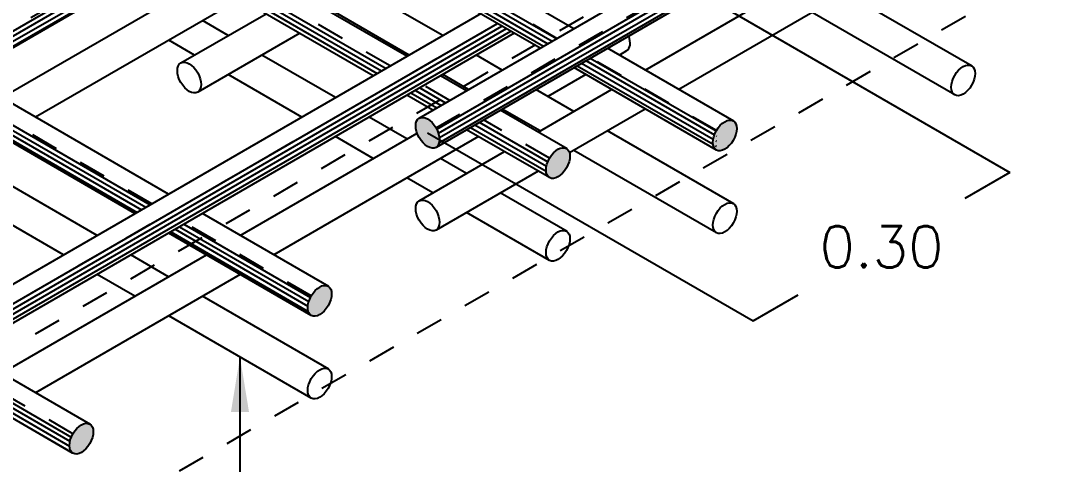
# Model space of a CAD drawing. Header units: millimetres. Extents: x -40 to 125, y -10 to 43.
# Drawn here: x 38.626 to 42.368, y -6.368 to -4.758 of the extents above; entities that cross this region are included whole.
import ezdxf

# ---------------------------------------------------------------- set-up
doc = ezdxf.new("R2010")
doc.units = ezdxf.units.MM
doc.header["$LTSCALE"] = 0.01
doc.header["$PDMODE"] = 3
doc.linetypes.add('DASHED2', pattern=[0.375, 0.25, -0.125])
for name, color, linetype in [('FC_COTAS', 1, 'Continuous'), ('FC_COTAS @ 100', 1, 'Continuous'), ('FC_HATCH 253', 253, 'Continuous'), ('FC_PROYECCION', 6, 'DASHED2'), ('FC_REFUERZO 2', 1, 'Continuous')]:
    doc.layers.add(name, color=color, linetype=linetype)
doc.styles.add('FC_TEXT1', font='romans.shx')
doc.dimstyles.new('FC_COTAS', dxfattribs={"dimtxt": 0.0015, "dimasz": 0.001, "dimexe": 0, "dimexo": 0, "dimgap": 0.001, "dimtad": 1, "dimtih": 1, "dimtoh": 1, "dimzin": 0, "dimdsep": 46, "dimtxsty": 'FC_TEXT1', "dimblk": 'DOT', "dimcen": 0.09, "dimclrd": 256, "dimclre": 256, "dimclrt": 256, "dimadec": 0, "dimazin": 0, "dimtfac": 1, "dimtix": 1, "dimtmove": 2, "dimatfit": 3, "dimfxl": 1.002, "dimtolj": 1, "dimtzin": 0, "dimlwd": -1, "dimarcsym": 0})
doc.dimstyles.new('FC_COTAS$7', dxfattribs={"dimtxt": 0.002, "dimasz": 0.002, "dimexe": 0, "dimexo": 0, "dimgap": 0.000375, "dimtad": 2, "dimtih": 1, "dimtoh": 1, "dimzin": 0, "dimdsep": 46, "dimtxsty": 'FC_TEXT1', "dimblk": 'DOT', "dimcen": 0.09, "dimclrd": 256, "dimclre": 256, "dimclrt": 11, "dimadec": 0, "dimazin": 0, "dimtfac": 1, "dimtix": 1, "dimtmove": 2, "dimatfit": 3, "dimfxl": 1.002, "dimtolj": 1, "dimtzin": 0, "dimlwd": -1, "dimarcsym": 0})
pattern_1 = [(210, (-46.8840119311569, 32.06095147339514), (0.007937499999999997, -0.01374815328507796), [])]

# ---------------------------------------------------------------- blocks, each defined once
blk = doc.blocks.new('FC_B_Malla inferior')
at = {"layer": 'FC_REFUERZO 2', "color": 253, "ltscale": 0.6, "transparency": 33554674}
for points in [[(2.956068201998676, -4.222602549714519), (5.16553380092185, -2.946966991411013)], [(5.226771044491429, -3.053033008588994), (3.078542689137848, -4.293313227833178)], [(0.6177996117806686, -4.322602549714528), (1.319345965937941, -3.917564573292825)], [(1.48399241584589, -3.963927257354651), (0.7402740989198122, -4.393313227833186)], [(2.21994660878191, -4.097602549714519), (1.952709664218062, -3.943313227833169)], [(4.14397685169493, -4.208441928389345), (3.68476047178693, -3.943313227833183)], [(1.268419483891876, -4.196966991410999), (1.578024279652851, -4.018216579236007)], [(2.09763952192354, -4.168216579235999), (1.830402577359692, -4.013927257354649)], [(4.080560884748607, -4.313056761844901), (3.562453384928588, -4.013927257354649)], [(1.440523745375899, -4.097602549714519), (1.346491881568937, -4.043313227833163)], [(1.318216658517528, -4.168216579235999), (1.224184794710567, -4.113927257354643)], [(1.700498766792009, -4.088927257354651), (1.329656727461455, -4.303033008588979)], [(2.888502454273421, -4.153033008588988), (2.862036338191714, -4.168313227833163)], [(1.83023517707889, -4.322602549714528), (1.562998232515056, -4.168313227833178)], [(2.436452959728015, -4.222602549714519), (2.342421095921068, -4.168313227833178)], [(1.707928090220534, -4.393216579236007), (1.440691145656686, -4.238927257354657)], [(2.314145872869659, -4.293216579235999), (2.220114009062712, -4.238927257354657)], [(2.739729251333344, -4.238927257354643), (2.602228717056377, -4.318313227833169)], [(2.696260580863353, -4.372602549714525), (2.558927446867187, -4.293313227833185)], [(2.566356770295656, -4.447602549714528), (2.833761115140305, -4.293216579235992)], [(2.573953494004982, -4.44321657923599), (2.436620360008817, -4.36392725735465)], [(2.956235602279477, -4.363927257354657), (2.680770773328277, -4.522966950501907)], [(2.090042798214213, -4.472602549714519), (1.952709664218062, -4.393313227833186)], [(2.479921630198035, -4.388927257354649), (2.472324906488709, -4.393313227833186)], [(1.483825015565102, -4.822602549714528), (2.126819675819476, -4.451369409529175)], [(3.277951447910496, -4.708441928389345), (2.818735068002511, -4.443313227833169)], [(2.350017819630352, -4.463927257354651), (1.60629950270426, -4.893313227833186)], [(1.967735711355857, -4.543216579235999), (1.830402577359692, -4.463927257354651)], [(2.13444488767631, -4.696966991411013), (2.444049683437299, -4.518216579236007)], [(3.214535480964159, -4.813056761844901), (2.69642798114414, -4.513927257354649)], [(0.9642097732944563, -4.822602549714528), (0.4804664777845034, -4.543313227833178)], [(2.306549149160347, -4.597602549714519), (2.212517285353371, -4.543313227833178)], [(2.566524170576457, -4.588927257354666), (2.195682131245903, -4.803033008588994)], [(0.8419026864361001, -4.893216579236007), (0.3581593909261329, -4.613927257354643)], [(2.184242062301976, -4.668216579235999), (2.090210198495015, -4.613927257354657)], [(2.671733665261371, -4.808441928389339), (2.429023636299505, -4.668313227833178)], [(2.608317698315048, -4.91305676184491), (2.306716549441134, -4.738927257354657)], [(0.6177996117806686, -5.322602549714528), (1.361517928706746, -4.893216579236007)], [(1.224017394429779, -4.972602549714519), (1.086684260433614, -4.893313227833186)], [(1.483992415845904, -4.963927257354666), (0.7402740989198264, -5.393313227833186)], [(1.101710307571423, -5.043216579235999), (0.964377173575258, -4.963927257354666)], [(1.805708261476937, -5.308441928389339), (1.346491881568937, -5.043313227833178)], [(1.7422922945306, -5.41305676184491), (1.224184794710581, -5.113927257354657)]]:
    blk.add_lwpolyline(points, dxfattribs=at)
blk.add_ellipse((2.857883832488639, -4.100000000000005), major_axis=(0.030618621784791, -0.05303300858899031), ratio=0.5773502691896292, start_param=0, end_param=1.273544965473434, dxfattribs=at)
for centre, major_axis, ratio in [((1.299038105676672, -4.249999999999996), (0.03061862178479101, -0.05303300858899031), 0.5773502691896291), ((4.111179506533389, -4.260023753255918), (-0.03061862178478637, -0.05303300858899299), 0.5773502691896001), ((2.165063509461106, -4.749999999999996), (0.03061862178479101, -0.05303300858899031), 0.5773502691896291), ((3.245154102748955, -4.760023753255918), (-0.03061862178478637, -0.05303300858899299), 0.5773502691896001), ((2.63893632009983, -4.860023753255913), (-0.03061862178478639, -0.05303300858899298), 0.5773502691896001), ((1.772910916315382, -5.360023753255913), (-0.03061862178478639, -0.05303300858899298), 0.5773502691896001)]:
    blk.add_ellipse(centre, major_axis=major_axis, ratio=ratio, dxfattribs=at)
blk = doc.blocks.new('FC_B_Malla secundaria')
at = {"ltscale": 0.6}
h = blk.add_hatch(dxfattribs=at)
h.set_pattern_fill('ANSI31', color=253, scale=0.005, angle=105)
h.set_pattern_definition([(150, (-46.8840119311569, 32.06095147339514), (-0.0079375, -0.01374815328507796), [])])
edge = h.paths.add_edge_path()
edge.add_ellipse((-0.671625305284941, 1.00132989232884), major_axis=(-0.0306186217847864, -0.053033008588993), ratio=0.5773502691896002, start_angle=270, end_angle=360)
edge.add_line((-0.7022439270697518, 0.9482968837398609), (-0.4571354192405579, 0.8067834207640097))
edge.add_line((-0.4571354192405579, 0.8067834207640097), (-0.395898175670979, 0.8421387598233316))
edge.add_line((-0.395898175670979, 0.8421387598233316), (-0.7022439270697305, 1.019007561858501))
h.paths.add_polyline_path([(-0.2734236885318211, 0.7714280817046806), (-0.3346609321014, 0.736072742645355), (0.4088899845438831, 0.3067834207640061), (0.4701272281134621, 0.3421387598233352)])
h.paths.add_polyline_path([(0.59260171525262, 0.271428081704677), (0.531364471683041, 0.236072742645355), (1.274915388328317, -0.1932165792359868), (1.336152631897896, -0.1578612401766648)])
h.paths.add_polyline_path([(1.458627119037054, -0.2285719182953159), (1.397389875467475, -0.263927257354645), (2.140940792112758, -0.6932165792359868), (2.202178035682337, -0.6578612401766648)])
h.paths.add_polyline_path([(2.324652522821495, -0.7285719182953159), (2.263415279251916, -0.763927257354645), (3.006966195897199, -1.193216579235994), (3.068203439466785, -1.157861240176665)])
h.paths.add_polyline_path([(3.190677926605936, -1.228571918295323), (3.129440683036357, -1.263927257354645), (3.872991599681633, -1.693216579235994), (3.934228843251212, -1.657861240176665)])
h.paths.add_polyline_path([(4.05670333039037, -1.728571918295323), (3.995466086820798, -1.763927257354645), (4.739017003466088, -2.193216579235994), (4.80025424703566, -2.157861240176672)])
edge = h.paths.add_edge_path()
edge.add_line((4.922728734174818, -2.228571918295323), (4.861491490605239, -2.263927257354652))
edge.add_line((4.861491490605239, -2.263927257354652), (5.379598990425237, -2.563056761844891))
edge.add_ellipse((5.410217612210054, -2.510023753255915), major_axis=(-0.03061862178478641, -0.05303300858899299), ratio=0.5773502691896, start_angle=270, end_angle=359.99999999999335, ccw=False)
edge.add_line((5.379598990425265, -2.492346083726254), (4.922728734174818, -2.228571918295323))
edge = h.paths.add_edge_path()
edge.add_line((5.788754137959252, -1.72857191829533), (5.727516894389673, -1.763927257354652))
edge.add_line((5.727516894389673, -1.763927257354652), (6.245624394209678, -2.063056761844891))
edge.add_ellipse((6.276243015994488, -2.010023753255915), major_axis=(-0.03061862178478641, -0.05303300858899299), ratio=0.5773502691896, start_angle=270, end_angle=359.99999999999335, ccw=False)
edge.add_line((6.245624394209699, -1.992346083726254), (5.788754137959252, -1.72857191829533))
h.paths.add_polyline_path([(4.922728734174804, -1.228571918295323), (4.861491490605225, -1.263927257354645), (5.605042407250515, -1.693216579236001), (5.666279650820094, -1.657861240176672)])
h.paths.add_polyline_path([(4.05670333039037, -0.728571918295323), (3.995466086820791, -0.7639272573546521), (4.739017003466067, -1.193216579235994), (4.800254247035653, -1.157861240176665)])
h.paths.add_polyline_path([(3.190677926605929, -0.228571918295323), (3.12944068303635, -0.2639272573546521), (3.872991599681633, -0.6932165792359939), (3.934228843251212, -0.6578612401766719)])
h.paths.add_polyline_path([(2.324652522821488, 0.2714280817046806), (2.263415279251909, 0.236072742645355), (3.006966195897192, -0.1932165792359939), (3.068203439466771, -0.1578612401766648)])
h.paths.add_polyline_path([(1.458627119037054, 0.7714280817046806), (1.397389875467475, 0.7360727426453515), (2.140940792112758, 0.3067834207640061), (2.20217803568233, 0.3421387598233352)])
h.paths.add_polyline_path([(0.59260171525262, 1.271428081704677), (0.5313644716830339, 1.236072742645351), (1.274915388328317, 0.8067834207640061), (1.336152631897896, 0.8421387598233316)])
edge = h.paths.add_edge_path()
edge.add_ellipse((0.1944000984994929, 1.50132989232884), major_axis=(-0.0306186217847864, -0.053033008588993), ratio=0.5773502691896002, start_angle=270, end_angle=360)
edge.add_line((0.1637814767146892, 1.448296883739861), (0.4088899845438831, 1.306783420764006))
edge.add_line((0.4088899845438831, 1.306783420764006), (0.470127228113455, 1.342138759823332))
edge.add_line((0.470127228113455, 1.342138759823332), (0.1637814767147034, 1.519007561858501))
edge = h.paths.add_edge_path()
edge.add_ellipse((1.060425502283934, 2.00132989232884), major_axis=(-0.03061862178478641, -0.05303300858899299), ratio=0.5773502691896, start_angle=270, end_angle=360)
edge.add_line((1.029806880499123, 1.948296883739861), (1.274915388328324, 1.806783420764006))
edge.add_line((1.274915388328324, 1.806783420764006), (1.336152631897896, 1.842138759823332))
edge.add_line((1.336152631897896, 1.842138759823332), (1.029806880499144, 2.019007561858501))
h.paths.add_polyline_path([(1.458627119037061, 1.771428081704677), (1.397389875467482, 1.736072742645351), (1.491421739274436, 1.681783420764006), (1.552658982844015, 1.717138759823328)])
h.paths.add_polyline_path([(1.675133469983173, 1.646428081704677), (1.613896226413594, 1.611072742645351), (2.140940792112765, 1.30678342076401), (2.202178035682344, 1.342138759823335)])
h.paths.add_polyline_path([(2.324652522821502, 1.271428081704681), (2.263415279251923, 1.236072742645355), (2.357447143058884, 1.181783420764006), (2.418684386628463, 1.217138759823332)])
h.paths.add_polyline_path([(2.541158873767614, 1.146428081704677), (2.479921630198042, 1.111072742645351), (3.006966195897199, 0.8067834207640132), (3.068203439466778, 0.8421387598233387)])
h.paths.add_polyline_path([(3.190677926605936, 0.7714280817046841), (3.129440683036364, 0.7360727426453586), (3.223472546843318, 0.6817834207640097), (3.284709790412897, 0.7171387598233352)])
h.paths.add_polyline_path([(3.407184277552055, 0.6464280817046806), (3.345947033982469, 0.611072742645355), (3.87299159968164, 0.3067834207640132), (3.934228843251219, 0.3421387598233423)])
h.paths.add_polyline_path([(4.056703330390377, 0.2714280817046841), (3.995466086820798, 0.236072742645355), (4.089497950627752, 0.1817834207640097), (4.150735194197338, 0.2171387598233352)])
h.paths.add_polyline_path([(4.273209681336489, 0.1464280817046806), (4.21197243776691, 0.111072742645355), (4.739017003466081, -0.1932165792359939), (4.80025424703566, -0.1578612401766648)])
h.paths.add_polyline_path([(4.922728734174818, -0.2285719182953159), (4.861491490605239, -0.263927257354645), (4.9555233544122, -0.3182165792359939), (5.016760597981779, -0.2828612401766648)])
h.paths.add_polyline_path([(5.13923508512093, -0.353571918295323), (5.077997841551344, -0.3889272573546521), (5.605042407250508, -0.6932165792359939), (5.666279650820094, -0.6578612401766648)])
h.paths.add_polyline_path([(5.788754137959245, -0.7285719182953159), (5.727516894389666, -0.763927257354645), (5.821548758196627, -0.8182165792359939), (5.882786001766206, -0.7828612401766719)])
h.paths.add_polyline_path([(6.005260488905364, -0.853571918295323), (5.944023245335785, -0.8889272573546521), (6.471067811034963, -1.193216579235994), (6.532305054604535, -1.157861240176672)])
h.paths.add_polyline_path([(6.6547795417437, -1.228571918295323), (6.593542298174114, -1.263927257354652), (6.687574161981075, -1.318216579236001), (6.748811405550654, -1.282861240176672)])
edge = h.paths.add_edge_path()
edge.add_line((6.871285892689812, -1.35357191829533), (6.810048649120233, -1.388927257354652))
edge.add_line((6.810048649120233, -1.388927257354652), (7.111649797994119, -1.563056761844891))
edge.add_ellipse((7.142268419778929, -1.510023753255915), major_axis=(-0.03061862178478641, -0.05303300858899299), ratio=0.5773502691896, start_angle=270, end_angle=359.99999999999335, ccw=False)
edge.add_line((7.11164979799414, -1.492346083726254), (6.871285892689812, -1.35357191829533))
at = {"layer": 'FC_HATCH 253', "ltscale": 0.6}
h = blk.add_hatch(color=254, dxfattribs=at)
h.dxf.hatch_style = 1
edge = h.paths.add_edge_path()
edge.add_ellipse((7.142268419778929, -1.510023753255915), major_axis=(-0.03061862178478641, -0.05303300858899299), ratio=0.5773502691896, start_angle=0, end_angle=175.7625275509114)
edge.add_line((7.175065764940456, -1.458441928389334), (7.170540917906195, -1.455829506736059))
edge.add_ellipse((7.142268419778929, -1.510023753255915), major_axis=(-0.03061862178478641, -0.05303300858899299), ratio=0.5773502691896, start_angle=184.2374724490866, end_angle=270)
edge.add_ellipse((7.142268419778929, -1.510023753255915), major_axis=(-0.03061862178478641, -0.05303300858899299), ratio=0.5773502691896, start_angle=270, end_angle=359.9999999999933)
edge = h.paths.add_edge_path()
edge.add_ellipse((6.276243015994488, -2.010023753255915), major_axis=(-0.03061862178478641, -0.05303300858899299), ratio=0.5773502691896, start_angle=0, end_angle=175.7625275509114)
edge.add_line((6.309040361156015, -1.958441928389334), (6.304515514121753, -1.955829506736059))
edge.add_ellipse((6.276243015994488, -2.010023753255915), major_axis=(-0.03061862178478641, -0.05303300858899299), ratio=0.5773502691896, start_angle=184.2374724490866, end_angle=270)
edge.add_ellipse((6.276243015994488, -2.010023753255915), major_axis=(-0.03061862178478641, -0.05303300858899299), ratio=0.5773502691896, start_angle=270, end_angle=359.9999999999933)
edge = h.paths.add_edge_path()
edge.add_ellipse((5.410217612210054, -2.510023753255915), major_axis=(-0.03061862178478641, -0.05303300858899299), ratio=0.5773502691896, start_angle=0, end_angle=175.7625275509114)
edge.add_line((5.443014957371581, -2.458441928389334), (5.43849011033732, -2.455829506736059))
edge.add_ellipse((5.410217612210054, -2.510023753255915), major_axis=(-0.03061862178478641, -0.05303300858899299), ratio=0.5773502691896, start_angle=184.2374724490866, end_angle=270)
edge.add_ellipse((5.410217612210054, -2.510023753255915), major_axis=(-0.03061862178478641, -0.05303300858899299), ratio=0.5773502691896, start_angle=270, end_angle=359.9999999999933)
edge = h.paths.add_edge_path()
edge.add_ellipse((4.330127018922205, -2.5), major_axis=(0.03061862178479103, -0.05303300858899036), ratio=0.577350269189629, start_angle=0, end_angle=89.99999999999714)
edge.add_ellipse((4.330127018922205, -2.5), major_axis=(0.03061862178479103, -0.05303300858899036), ratio=0.577350269189629, start_angle=89.99999999999713, end_angle=179.999999999998)
edge.add_ellipse((4.330127018922205, -2.5), major_axis=(0.03061862178479103, -0.05303300858899036), ratio=0.577350269189629, start_angle=179.999999999998, end_angle=359.999999999998)
edge = h.paths.add_edge_path()
edge.add_ellipse((3.464101615137764, -1.999999999999993), major_axis=(0.03061862178479103, -0.05303300858899036), ratio=0.577350269189629, start_angle=0, end_angle=89.99999999999714)
edge.add_ellipse((3.464101615137764, -1.999999999999993), major_axis=(0.03061862178479103, -0.05303300858899036), ratio=0.577350269189629, start_angle=89.99999999999713, end_angle=179.999999999998)
edge.add_ellipse((3.464101615137764, -1.999999999999993), major_axis=(0.03061862178479103, -0.05303300858899036), ratio=0.577350269189629, start_angle=179.999999999998, end_angle=359.999999999998)
edge = h.paths.add_edge_path()
edge.add_ellipse((2.59807621135333, -1.499999999999993), major_axis=(0.03061862178479103, -0.05303300858899036), ratio=0.577350269189629, start_angle=0, end_angle=89.99999999999714)
edge.add_ellipse((2.59807621135333, -1.499999999999993), major_axis=(0.03061862178479103, -0.05303300858899036), ratio=0.577350269189629, start_angle=89.99999999999713, end_angle=179.999999999998)
edge.add_ellipse((2.59807621135333, -1.499999999999993), major_axis=(0.03061862178479103, -0.05303300858899036), ratio=0.577350269189629, start_angle=179.999999999998, end_angle=359.999999999998)
edge = h.paths.add_edge_path()
edge.add_ellipse((1.732050807568882, -0.9999999999999929), major_axis=(0.03061862178479103, -0.05303300858899036), ratio=0.577350269189629, start_angle=89.99999999999713, end_angle=179.999999999998)
edge.add_ellipse((1.732050807568882, -0.9999999999999929), major_axis=(0.03061862178479103, -0.05303300858899036), ratio=0.577350269189629, start_angle=179.999999999998, end_angle=359.999999999998)
edge.add_ellipse((1.732050807568882, -0.9999999999999929), major_axis=(0.03061862178479103, -0.05303300858899036), ratio=0.577350269189629, start_angle=0, end_angle=89.99999999999714)
edge = h.paths.add_edge_path()
edge.add_ellipse((0.866025403784441, -0.4999999999999929), major_axis=(0.03061862178479103, -0.05303300858899036), ratio=0.577350269189629, start_angle=89.99999999999713, end_angle=179.999999999998)
edge.add_ellipse((0.866025403784441, -0.4999999999999929), major_axis=(0.03061862178479103, -0.05303300858899036), ratio=0.577350269189629, start_angle=179.999999999998, end_angle=359.999999999998)
edge.add_ellipse((0.866025403784441, -0.4999999999999929), major_axis=(0.03061862178479103, -0.05303300858899036), ratio=0.577350269189629, start_angle=0, end_angle=89.99999999999714)
edge = h.paths.add_edge_path()
edge.add_ellipse((0, 0), major_axis=(0.03061862178479103, -0.05303300858899036), ratio=0.577350269189629, start_angle=0, end_angle=89.99999999999714)
edge.add_ellipse((0, 0), major_axis=(0.03061862178479103, -0.05303300858899036), ratio=0.577350269189629, start_angle=89.99999999999713, end_angle=179.999999999998)
edge.add_ellipse((0, 0), major_axis=(0.03061862178479103, -0.05303300858899036), ratio=0.577350269189629, start_angle=179.999999999998, end_angle=359.999999999998)
edge = h.paths.add_edge_path()
edge.add_ellipse((-0.866025403784441, 0.5), major_axis=(0.03061862178479103, -0.05303300858899036), ratio=0.577350269189629, start_angle=0, end_angle=89.99999999999714)
edge.add_ellipse((-0.866025403784441, 0.5), major_axis=(0.03061862178479103, -0.05303300858899036), ratio=0.577350269189629, start_angle=89.99999999999713, end_angle=179.999999999998)
edge.add_ellipse((-0.866025403784441, 0.5), major_axis=(0.03061862178479103, -0.05303300858899036), ratio=0.577350269189629, start_angle=179.999999999998, end_angle=359.999999999998)
h = blk.add_hatch(dxfattribs=at)
h.set_pattern_fill('ANSI31', color=252, scale=0.005, angle=165)
h.set_pattern_definition(pattern_1)
edge = h.paths.add_edge_path()
edge.add_line((5.251202922308238, -0.03892725735464353), (5.189965678738666, -0.003571918295314447))
edge.add_line((5.189965678738666, -0.003571918295314447), (2.62869483313812, -1.482322330470332))
edge.add_ellipse((2.59807621135333, -1.499999999999993), major_axis=(0.03061862178479103, -0.05303300858899036), ratio=0.5773502691896292, start_angle=0, end_angle=89.99999999999721, ccw=False)
edge.add_line((2.63227567911958, -1.550965606197664), (5.251202922308238, -0.03892725735464353))
h = blk.add_hatch(dxfattribs=at)
h.set_pattern_fill('ANSI31', color=252, scale=0.005, angle=165)
h.set_pattern_definition(pattern_1)
edge = h.paths.add_edge_path()
edge.add_line((6.117228326092672, -0.5389272573546435), (6.0559910825231, -0.5035719182953144))
edge.add_line((6.0559910825231, -0.5035719182953144), (3.494720236922554, -1.982322330470332))
edge.add_ellipse((3.464101615137764, -1.999999999999993), major_axis=(0.03061862178479103, -0.05303300858899036), ratio=0.5773502691896292, start_angle=0, end_angle=89.99999999999721, ccw=False)
edge.add_line((3.498301082904014, -2.050965606197664), (6.117228326092672, -0.5389272573546435))
h = blk.add_hatch(dxfattribs=at)
h.set_pattern_fill('ANSI31', color=252, scale=0.005, angle=165)
h.set_pattern_definition(pattern_1)
edge = h.paths.add_edge_path()
edge.add_line((6.983253729877127, -1.038927257354644), (6.922016486307548, -1.003571918295314))
edge.add_line((6.922016486307548, -1.003571918295314), (4.360745640706995, -2.482322330470339))
edge.add_ellipse((4.330127018922205, -2.5), major_axis=(0.03061862178479103, -0.05303300858899036), ratio=0.577350269189629, start_angle=0, end_angle=89.99999999999721, ccw=False)
edge.add_line((4.364326486688455, -2.550965606197671), (6.983253729877127, -1.038927257354644))
at = {"layer": 'FC_REFUERZO 2', "color": 253, "linetype": 'DASHED2', "ltscale": 0.6}
for points in [[(3.494720236922554, -1.982322330470332), (6.0559910825231, -0.5035719182953144)], [(6.532305054604535, -1.157861240176672), (6.005260488905371, -0.8535719182953301)], [(4.360745640706995, -2.482322330470339), (6.922016486307548, -1.003571918295314)], [(5.666279650820094, -1.657861240176672), (4.922728734174811, -1.228571918295323)], [(6.748811405550654, -1.282861240176672), (6.654779541743693, -1.228571918295323)], [(7.11164979799414, -1.492346083726254), (6.871285892689812, -1.35357191829533)], [(6.245624394209699, -1.992346083726254), (5.788754137959252, -1.72857191829533)], [(5.379598990425265, -2.492346083726254), (4.922728734174818, -2.228571918295323)]]:
    blk.add_lwpolyline(points, dxfattribs=at)
at = {"layer": 'FC_REFUERZO 2', "color": 252, "ltscale": 0.6}
for points in [[(6.117228326092679, -0.5389272573546364), (3.494720236922554, -2.053033008588983)], [(6.59337489789332, -1.122602549714522), (6.066330332194156, -0.8183132278331797)], [(6.471067811034956, -1.193216579235994), (5.944023245335792, -0.8889272573546521)], [(4.299508397137416, -2.44696699141101), (6.86484411412485, -0.9658697246465522)], [(6.983253729877127, -1.038927257354644), (4.360745640706995, -2.55303300858899)], [(5.727349494108879, -1.622602549714522), (4.983798577463595, -1.193313227833173)], [(6.809881248839439, -1.247602549714522), (6.715849385032477, -1.193313227833173)], [(5.605042407250522, -1.693216579236001), (4.861491490605225, -1.263927257354645)], [(6.687574161981075, -1.318216579236001), (6.593542298174114, -1.263927257354652)], [(7.17506576494047, -1.458441928389341), (6.932355735978597, -1.31831322783318)], [(7.11164979799414, -1.563056761844905), (6.810048649120233, -1.388927257354652)], [(6.309040361156029, -1.958441928389341), (5.849823981248036, -1.69331322783318)], [(6.245624394209699, -2.063056761844905), (5.727516894389673, -1.763927257354652)], [(5.443014957371595, -2.458441928389341), (4.983798577463602, -2.193313227833173)], [(5.379598990425265, -2.563056761844905), (4.861491490605239, -2.263927257354652)]]:
    blk.add_lwpolyline(points, dxfattribs=at)
for centre in [(7.142268419778929, -1.510023753255915), (6.276243015994488, -2.010023753255915), (5.410217612210054, -2.510023753255915)]:
    blk.add_ellipse(centre, major_axis=(-0.03061862178478639, -0.05303300858899298), ratio=0.5773502691896001, dxfattribs=at)
blk = doc.blocks.new('*D78')
at = {"layer": 'Defpoints', "color": 0, "ltscale": 0.6, "transparency": 16777216}
for p in [(41.03809035476444, -4.626236306716066), (40.10477149605236, -5.165088201033253), (42.22098044366549, -5.309178217964817)]:
    blk.add_point(p, dxfattribs=at)
at = {"layer": 'FC_COTAS', "lineweight": -2, "ltscale": 0.6, "transparency": 16777216}
for p, q in [((41.03809035476444, -4.626236306716066), (42.22098044366549, -5.309178217964817)), ((40.10477149605236, -5.165088201033253), (41.2876615849534, -5.848030112282004))]:
    blk.add_line(p, q, dxfattribs=at)
at = {"layer": 'FC_COTAS', "ltscale": 0.6, "transparency": 16777216}
for p, q in [((42.22098044366549, -5.309178217964817), (42.05742990563399, -5.403604165123415)), ((41.2876615849534, -5.848030112282004), (41.45121212298489, -5.753604165123413))]:
    blk.add_line(p, q, dxfattribs=at)
at = {"layer": 'FC_COTAS', "ltscale": 0.6, "transparency": 16777216, "insert": (41.75432101430945, -5.578604165123409), "char_height": 0.15, "attachment_point": 5, "style": 'FC_TEXT1'}
blk.add_mtext('\\A1;0.30', dxfattribs=at)
blk = doc.blocks.new('_Dot')
at = {"color": 0, "linetype": 'ByBlock', "lineweight": -2}
blk.add_line((-0.5, 0), (-1, 0), dxfattribs=at)
at = {"color": 0, "linetype": 'ByBlock', "const_width": 0.5}
blk.add_lwpolyline([(-0.25, 0, 1), (0.25, 0, 1)], format="xyb", close=True, dxfattribs=at)
blk = doc.blocks.new('FC_B_Malla2')
at = {"layer": 'FC_HATCH 253', "ltscale": 0.6}
h = blk.add_hatch(dxfattribs=at)
h.set_pattern_fill('ANSI31', color=256, scale=0.005, angle=105)
h.set_pattern_definition([(150, (-51.387344030836, 28.71095147339513), (-0.0079375, -0.01374815328507796), [])])
edge = h.paths.add_edge_path()
edge.add_line((2.757665224713719, -4.478571918295323), (2.69642798114414, -4.513927257354652))
edge.add_line((2.69642798114414, -4.513927257354652), (3.210954634982727, -4.810989359453593))
edge.add_ellipse((3.245154102748955, -4.760023753255915), major_axis=(-0.03061862178478641, -0.05303300858899299), ratio=0.5773502691896002, start_angle=270, end_angle=359.99999999999335, ccw=False)
edge.add_line((3.214535480964166, -4.742346083726254), (2.757665224713719, -4.478571918295323))
h.paths.add_polyline_path([(1.891639820929271, -3.978571918295323), (1.830402577359699, -4.013927257354645), (2.573953494004982, -4.443216579235994), (2.635190737574561, -4.407861240176672)])
h.paths.add_polyline_path([(1.025614417144837, -3.478571918295323), (0.9643771735752509, -3.513927257354652), (1.707928090220534, -3.943216579235994), (1.769165333790113, -3.907861240176665)])
h.paths.add_polyline_path([(0.1595890133603959, -2.978571918295319), (0.09835176979081695, -3.013927257354645), (0.8419026864361001, -3.443216579235994), (0.903139930005679, -3.407861240176665)])
h.paths.add_polyline_path([(-0.7064363904240452, -2.478571918295319), (-0.7676736339936241, -2.513927257354645), (-0.02412271734834093, -2.94321657923599), (0.03711452622123801, -2.907861240176665)])
h.paths.add_polyline_path([(-1.572461794208479, -1.978571918295323), (-1.633699037778058, -2.013927257354645), (-0.890148121132782, -2.44321657923599), (-0.828910877563203, -2.407861240176665)])
h.paths.add_polyline_path([(-2.43848719799292, -1.478571918295323), (-2.499724441562499, -1.513927257354645), (-1.756173524917216, -1.943216579235994), (-1.694936281347637, -1.907861240176668)])
edge = h.paths.add_edge_path()
edge.add_ellipse((-2.83668881474604, -1.24867010767116), major_axis=(-0.03061862178478641, -0.05303300858899299), ratio=0.5773502691896, start_angle=270.0000000000028, end_angle=360)
edge.add_line((-2.867307436530844, -1.301703116260139), (-2.622198928701657, -1.443216579235994))
edge.add_line((-2.622198928701657, -1.443216579235994), (-2.560961685132078, -1.407861240176668))
edge.add_line((-2.560961685132078, -1.407861240176668), (-2.86730743653083, -1.230992438141502))
h = blk.add_hatch(color=256, dxfattribs=at)
h.dxf.hatch_style = 1
edge = h.paths.add_edge_path()
edge.add_ellipse((4.97720491031783, -3.760023753255915), major_axis=(-0.03061862178478641, -0.05303300858899299), ratio=0.5773502691896, start_angle=184.2374724490889, end_angle=535.7625275509079)
edge.add_line((5.01000225547935, -3.708441928389329), (5.005477408445087, -3.705829506736056))
edge = h.paths.add_edge_path()
edge.add_ellipse((4.111179506533389, -4.260023753255915), major_axis=(-0.03061862178478641, -0.05303300858899299), ratio=0.5773502691896002, start_angle=184.2374724490886, end_angle=535.7625275509079)
edge.add_line((4.14397685169491, -4.20844192838933), (4.139452004660649, -4.205829506736056))
edge = h.paths.add_edge_path()
edge.add_ellipse((3.245154102748955, -4.760023753255915), major_axis=(-0.03061862178478641, -0.05303300858899299), ratio=0.5773502691896002, start_angle=184.237472449088, end_angle=535.7625275509073)
edge.add_line((3.277951447910476, -4.70844192838933), (3.273426600876213, -4.705829506736056))
edge = h.paths.add_edge_path()
edge.add_ellipse((2.165063509461106, -4.75), major_axis=(0.03061862178479103, -0.05303300858899036), ratio=0.5773502691896292, start_angle=0, end_angle=360)
edge = h.paths.add_edge_path()
edge.add_ellipse((1.299038105676665, -4.249999999999993), major_axis=(0.03061862178479103, -0.05303300858899036), ratio=0.5773502691896292, start_angle=0, end_angle=360)
edge = h.paths.add_edge_path()
edge.add_ellipse((0.4330127018922312, -3.749999999999993), major_axis=(0.03061862178479103, -0.05303300858899036), ratio=0.5773502691896292, start_angle=0, end_angle=360)
edge = h.paths.add_edge_path()
edge.add_ellipse((-0.433012701892217, -3.249999999999993), major_axis=(0.03061862178479103, -0.05303300858899036), ratio=0.5773502691896292, start_angle=0, end_angle=360)
edge = h.paths.add_edge_path()
edge.add_ellipse((-1.299038105676658, -2.749999999999993), major_axis=(0.03061862178479103, -0.05303300858899036), ratio=0.5773502691896292, start_angle=0, end_angle=360)
edge = h.paths.add_edge_path()
edge.add_ellipse((-2.165063509461099, -2.25), major_axis=(0.03061862178479103, -0.05303300858899036), ratio=0.5773502691896292, start_angle=0, end_angle=360)
edge = h.paths.add_edge_path()
edge.add_ellipse((-3.03108891324554, -1.75), major_axis=(0.03061862178479103, -0.05303300858899036), ratio=0.5773502691896292, start_angle=0, end_angle=360)
h = blk.add_hatch(dxfattribs=at)
h.set_pattern_fill('ANSI31', color=254, scale=0.005, angle=165)
h.set_pattern_definition([(210, (-51.387344030836, 28.71095147339513), (0.007937499999999997, -0.01374815328507796), [])])
edge = h.paths.add_edge_path()
edge.add_ellipse((5.196152422706639, -3), major_axis=(0.03061862178479103, -0.05303300858899032), ratio=0.577350269189629, start_angle=0, end_angle=90.00000000000288)
edge.add_line((5.226771044491429, -2.982322330470332), (2.195682131245896, -4.732322330470339))
edge.add_ellipse((2.165063509461106, -4.75), major_axis=(0.03061862178479103, -0.05303300858899032), ratio=0.577350269189629, start_angle=0, end_angle=90.00000000000279, ccw=False)
edge.add_line((2.201525908693426, -4.799659102106574), (5.226771044491429, -3.05303300858899))
at = {"layer": 'FC_REFUERZO 2', "ltscale": 0.6}
for points in [[(2.134444887676317, -4.69696699141101), (5.16553380092185, -2.94696699141101)], [(5.226771044491429, -3.05303300858899), (2.195682131245896, -4.80303300858899)], [(2.696260580863346, -4.372602549714522), (1.952709664218055, -3.943313227833173)], [(2.573953494004982, -4.443216579235994), (1.830402577359699, -4.013927257354645)], [(3.277951447910496, -4.708441928389341), (2.818735068002503, -4.443313227833173)], [(3.214535480964166, -4.813056761844905), (2.69642798114414, -4.513927257354652)]]:
    blk.add_lwpolyline(points, dxfattribs=at)
at = {"layer": 'FC_REFUERZO 2', "color": 251, "linetype": 'DASHED2', "ltscale": 0.6}
for points in [[(2.195682131245896, -4.732322330470339), (5.226771044491429, -2.982322330470332)], [(2.635190737574561, -4.407861240176672), (1.891639820929271, -3.978571918295323)], [(3.214535480964166, -4.742346083726254), (2.757665224713719, -4.478571918295323)]]:
    blk.add_lwpolyline(points, dxfattribs=at)
at = {"layer": 'FC_REFUERZO 2', "ltscale": 0.6}
for centre, major_axis, ratio in [((2.165063509461106, -4.75), (0.030618621784791, -0.05303300858899031), 0.5773502691896292), ((3.245154102748955, -4.760023753255915), (-0.03061862178478639, -0.05303300858899298), 0.5773502691896001)]:
    blk.add_ellipse(centre, major_axis=major_axis, ratio=ratio, dxfattribs=at)

msp = doc.modelspace()

# ---------------------------------------------------------------- linework, layer by layer
at = {"layer": 'FC_PROYECCION', "color": 253, "ltscale": 0.6, "transparency": 33554534}
msp.add_lwpolyline([(43.2717272767731, -4.043530973544005), (38.3333427835688, -6.89470859005738), (38.3333427835688, -6.094708590057383), (43.2717272767731, -3.243530973544008)], dxfattribs=at)

# ---------------------------------------------------------------- block references
for name, p in [('FC_B_Malla2', (37.93970798659125, -0.4150882010332531)), ('FC_B_Malla secundaria', (33.43637588691214, -3.765088201033254))]:
    msp.add_blockref(name, p)
at = {"layer": 'FC_HATCH 253'}
msp.add_blockref('FC_B_Malla inferior', (37.93970798659125, -0.7150882010332502), dxfattribs=at)

# ---------------------------------------------------------------- dimensions: what is measured, and where the dimension line sits
at = {"layer": 'FC_COTAS @ 100', "ltscale": 0.6}
dim = msp.add_aligned_dim(p1=(40.10477149605236, -5.165088201033253), p2=(41.03809035476444, -4.62623630671607), distance=-1.1828900889010399, text='0.30', dimstyle='FC_COTAS', override={"dimscale": 100, "dimtix": 1, "dimtofl": 1, "dimtmove": 2, "dimatfit": 3}, dxfattribs=at)
dim.commit()
dim.dimension.update_dxf_attribs({"geometry": '*D78', "text_midpoint": (41.75432101430945, -5.578604165123409)})

# ---------------------------------------------------------------- leaders
at = {"layer": 'FC_COTAS @ 100', "ltscale": 0.6, "annotation_type": 0, "has_hookline": 1, "hookline_direction": 0, "text_width": 2.895238095238095}
msp.add_leader([(39.42294653121183, -5.97858021063303), (39.42294653121183, -6.709453640490789), (39.99704265860326, -6.709453640490773)], dimstyle='FC_COTAS$7', override={"dimscale": 100, "dimgap": 0.000375, "dimtad": 1}, dxfattribs=at)

doc.saveas('drawing.dxf')
